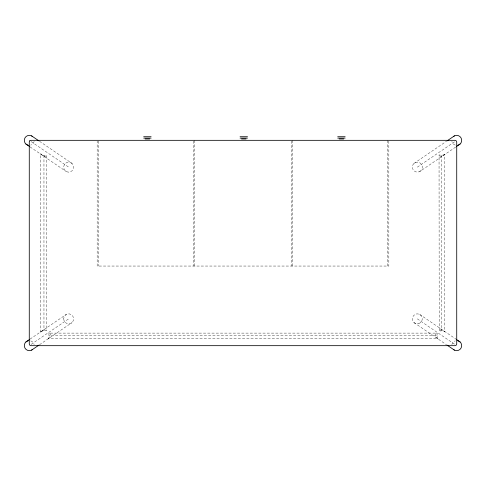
<?xml version="1.0" encoding="UTF-8"?>
<svg xmlns="http://www.w3.org/2000/svg" width="486" height="486" viewBox="0 0 486 486"><rect width="100%" height="100%" fill="white"/><g stroke="black" fill="none" stroke-linecap="round" stroke-linejoin="round"><path stroke-width="0.36" stroke-dasharray="2.43 1.82" d="M436.987 335.468L437.163 333.11L48.837 333.11L49.043 335.862L48.078 338.706L437.922 338.706L436.987 335.468L49.013 335.468M40.721 331.95L42.926 330.735L46.316 330.814L46.316 155.186L42.926 155.265L40.721 154.05M439.204 330.225L441.671 329.781L444.805 331.75L444.641 154.445C443.311 155.842 440.735 157.118 439.046 155.702M436.276 333.11C434.703 334.787 436.051 337.533 437.649 338.706M46.316 155.915C44.232 157.027 41.984 155.253 40.721 153.655L40.721 332.345C41.984 330.747 44.232 328.973 46.316 330.085M444.641 154.584L441.756 155.386L439.046 154.888L439.21 331.039L443.062 330.723L444.805 331.531M48.351 338.706C49.949 337.533 51.297 334.787 49.724 333.11M30.083 339.082L66.351 314.387M31.153 344.392L68.666 318.852M39.53 344.708L72.043 322.57M413.957 163.43L446.47 141.292M417.334 167.148L454.847 141.608M419.649 171.613A5.03 4.957 55.8 0 0 419.989 162.956A5.03 4.957 55.8 0 0 412.359 166.88A5.03 4.957 55.8 0 0 419.649 171.613L455.917 146.918M419.649 314.387L455.917 339.082M417.334 318.852L454.847 344.392M413.957 322.57L446.47 344.708M39.53 141.292L72.043 163.43A5.03 4.957 -55.8 0 1 70.148 171.91A5.03 4.957 -55.8 0 1 63.812 166.115A5.03 4.957 -55.8 0 1 72.049 163.424M31.153 141.608L68.666 167.148M30.083 146.918L66.351 171.613M441.403 155.326L441.567 330.65M388.836 141.086L388.836 266.049L97.164 266.049L97.164 141.086M387.579 140.326L387.579 266.049M292.451 140.326L292.451 266.049M291.193 141.086L291.193 266.049M194.807 140.326L194.807 266.049M193.55 141.086L193.55 266.049M98.421 141.086L98.421 266.049M43.959 155.356L43.959 330.644M455.242 145.089A5.03 4.957 55.8 0 1 451.871 141.365M30.758 340.911A5.03 4.957 55.8 0 1 34.129 344.635M34.129 141.365A5.03 4.957 -55.8 0 1 30.758 145.089M451.871 344.635A5.03 4.957 -55.8 0 1 455.242 340.911M63.69 318.585A5.03 4.957 55.8 0 0 70.986 323.312A5.03 4.957 55.8 0 0 71.327 314.655A5.03 4.957 55.8 0 0 63.69 318.585M418.81 323.609A5.03 4.957 -55.8 0 0 420.712 315.128A5.03 4.957 -55.8 0 0 412.474 317.814A5.03 4.957 -55.8 0 0 418.81 323.609"/><path stroke-width="0.73" d="M25.898 341.95L29.652 339.398M31.59 350.133L38.904 345.139M447.096 140.861L454.41 135.867M456.348 146.602L460.102 144.05M143.68 136.73L151.116 136.73M240.066 136.73L247.502 136.73M337.709 136.73L345.145 136.73M143.68 138.103L151.116 138.103M240.066 138.103L247.502 138.103M337.709 138.103L345.145 138.103M145.114 138.966L149.682 138.966M241.499 138.966L246.068 138.966M339.143 138.966L343.711 138.966M456.348 339.398L460.102 341.95M447.096 345.139L454.41 350.133M31.59 135.867L38.904 140.861M25.898 144.05L29.652 146.602M453.347 136.602A5.03 4.957 55.8 0 1 461.129 138.06A5.03 4.957 55.8 0 1 457.818 145.229M32.653 349.398A5.03 4.957 55.8 0 1 24.871 347.94A5.03 4.957 55.8 0 1 28.182 340.771M28.182 145.229A5.03 4.957 -55.8 0 1 24.871 138.06A5.03 4.957 -55.8 0 1 32.653 136.602M457.818 340.771A5.03 4.957 -55.8 0 1 461.129 347.94A5.03 4.957 -55.8 0 1 453.347 349.398M29.768 140.819L29.275 142.003L29.275 343.997L29.768 345.182L30.952 345.674L455.048 345.674L456.233 345.182L456.725 343.997L456.725 142.003L456.233 140.819L455.048 140.326L30.952 140.326L29.768 140.819"/></g></svg>
